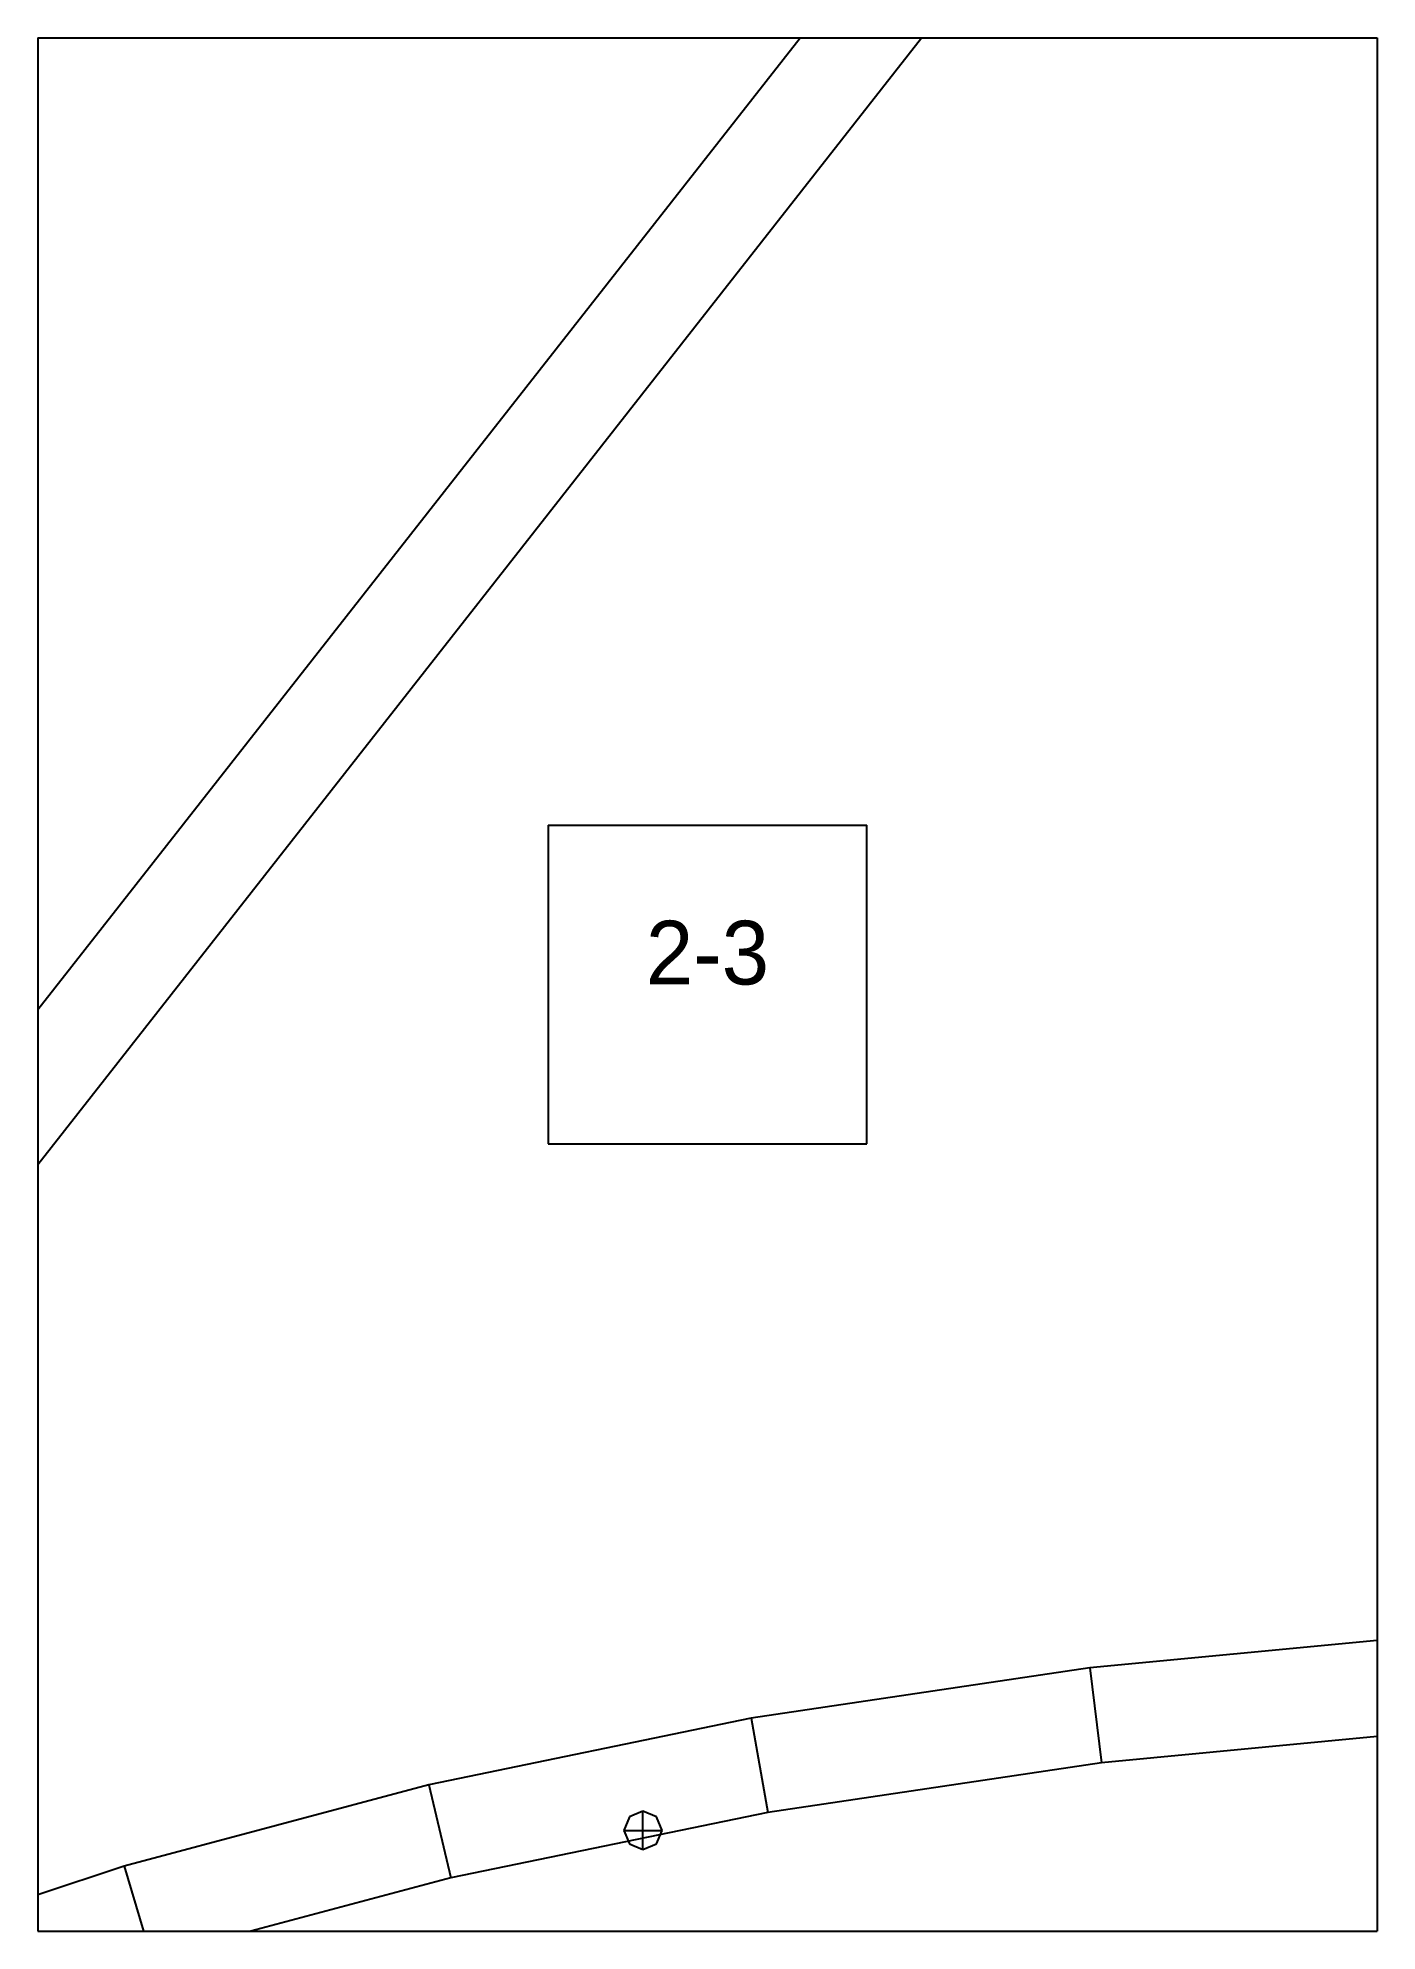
# Paper-space layout 'Plan 2-3' of a CAD drawing. Header units: metres, sheet in millimetres. Extents: x 0 to 210, y 0 to 297.
# The model-space entities are those that its viewports show. They can reach past a viewport. Long polylines and large blocks are cut down to what shows.
import ezdxf
from ezdxf.enums import TextEntityAlignment as Align

# ---------------------------------------------------------------- set-up
doc = ezdxf.new("R2010")
doc.units = ezdxf.units.M
for name, color, linetype in [('default', 7, 'Continuous'), ('TEXTLAYER', 7, 'Continuous'), ('VIEWPORTS', 7, 'Continuous')]:
    doc.layers.add(name, color=color, linetype=linetype)

msp = doc.modelspace()

# ---------------------------------------------------------------- linework, layer by layer
at = {"color": 9}
for p, q in [((420, 0), (420, -297)), ((420, 0), (420, -297)), ((630, 0), (630, -297)), ((630, 0), (630, -297)), ((210, -297), (420, -297)), ((210, -297), (420, -297)), ((420, -297), (630, -297)), ((420, -297), (420, -594)), ((420, -297), (630, -297)), ((420, -297), (420, -594)), ((630, -297), (840, -297)), ((630, -297), (630, -594)), ((630, -297), (840, -297)), ((630, -297), (630, -594)), ((500, -420.5), (550, -420.5)), ((500, -420.5), (500, -470.5)), ((550, -470.5), (550, -420.5)), ((500, -470.5), (550, -470.5)), ((210, -594), (420, -594)), ((210, -594), (420, -594)), ((420, -594), (630, -594)), ((420, -594), (420, -891)), ((420, -594), (630, -594)), ((420, -594), (420, -891)), ((630, -594), (840, -594)), ((630, -594), (630, -891)), ((630, -594), (840, -594)), ((630, -594), (630, -891))]:
    msp.add_line(p, q, dxfattribs=at)
at = {"layer": 'default', "color": 7, "linetype": 'Continuous'}
for p, q in [((387.55, -490.78), (642.01, -166.29)), ((396.96, -503.1), (642.85, -189.54)), ((387.55, -490.78), (418.73, -515.84)), ((640.63, -547.42), (584.97, -552.72)), ((584.97, -552.72), (531.83, -560.61)), ((584.97, -552.72), (586.78, -567.61)), ((531.83, -560.61), (481.31, -571.03)), ((531.83, -560.61), (534.45, -575.38)), ((641.68, -562.38), (586.78, -567.61)), ((586.78, -567.61), (534.45, -575.38)), ((481.31, -571.03), (433.51, -583.79)), ((481.31, -571.03), (484.76, -585.63)), ((534.45, -575.38), (484.76, -585.63)), ((512.75, -576.07), (511.87, -578.19)), ((514.87, -575.19), (512.75, -576.07)), ((516.99, -576.07), (514.87, -575.19)), ((514.87, -581.19), (514.87, -575.19)), ((517.87, -578.19), (516.99, -576.07)), ((511.87, -578.19), (512.75, -580.31)), ((511.87, -578.19), (517.87, -578.19)), ((516.99, -580.31), (517.87, -578.19)), ((512.75, -580.31), (514.87, -581.19)), ((514.87, -581.19), (516.99, -580.31)), ((433.51, -583.79), (388.58, -598.75)), ((433.51, -583.79), (437.82, -598.16)), ((484.76, -585.63), (437.82, -598.16))]:
    msp.add_line(p, q, dxfattribs=at)

# ---------------------------------------------------------------- texts
at = {"layer": 'TEXTLAYER', "color": 1}
msp.add_text('2-3', height=10, dxfattribs=at).set_placement((525, -445.5), align=Align.CENTER)

psp = doc.layouts.new('Plan 2-3')

# ---------------------------------------------------------------- viewports
at = {"layer": 'VIEWPORTS'}
psp.add_viewport(center=(105, 148.5), size=(210, 297), view_center_point=(525, -445.5), view_height=297, dxfattribs=at)

doc.saveas('drawing.dxf')
